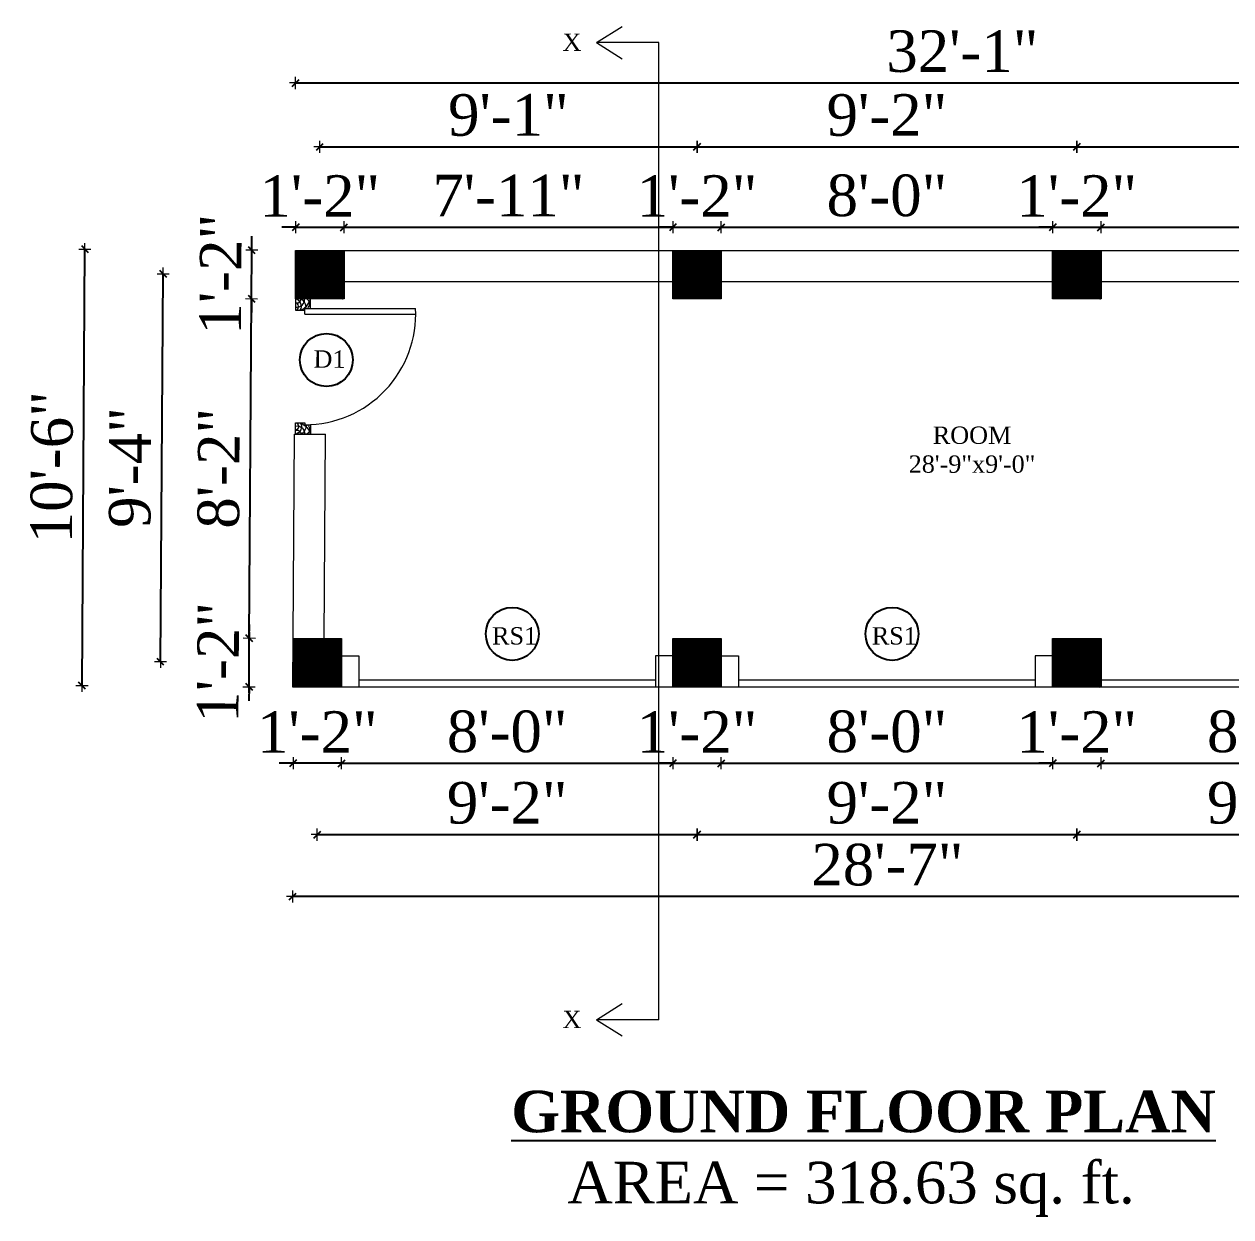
# Model space of a CAD drawing. Header units: inches. Extents: x 4069 to 291496, y -47643 to 12535.
# Drawn here: x 29905.7 to 30254.1, y 1488.9 to 1833.1 of the extents above; entities that cross this region are included whole.
import ezdxf

# ---------------------------------------------------------------- set-up
doc = ezdxf.new("R2010")
doc.units = ezdxf.units.IN
doc.header["$LTSCALE"] = 5
doc.header["$MEASUREMENT"] = 0
for name, color, linetype, lineweight in [('A-WALL', 7, 'Continuous', 9), ('Dimension', 7, 'Continuous', 18), ('DOOR', 62, 'Continuous', 0)]:
    doc.layers.add(name, color=color, linetype=linetype, lineweight=lineweight)
doc.layers.add('dim line', color=7, linetype='Continuous', lineweight=15, true_color=0xfab2b2)
doc.layers.add('TEXT', color=6, linetype='Continuous')
doc.layers.add('WALL', color=7, linetype='Continuous')
doc.styles.add('ordinary', font='times.ttf')
doc.dimstyles.new('Copy of 96', dxfattribs={"dimtxt": 7, "dimasz": 4, "dimexe": 0.5, "dimexo": 0.5, "dimgap": 3, "dimtad": 1, "dimdec": 1, "dimzin": 11, "dimdsep": 46, "dimlunit": 4, "dimtxsty": 'ordinary', "dimblk": 'OBLIQUE', "dimcen": 0.09, "dimse1": 1, "dimse2": 1, "dimclrt": 6, "dimazin": 0, "dimtfac": 1, "dimtdec": 1, "dimtix": 1, "dimtmove": 2, "dimatfit": 3, "dimldrblk": 'leader', "dimfxl": 0.5, "dimfxlon": 1, "dimtolj": 1, "dimtzin": 0, "dimarcsym": 0})
pattern_1 = [(45, (5670.89868, 152.03615), (-0.08838834765, 0.08838834765), [])]

# ---------------------------------------------------------------- blocks, each defined once
blk = doc.blocks.new('A$C27B36B59')
at = {"layer": 'DOOR'}
for p, q in [((0, 4), (0, 0)), ((2.5, 4), (0, 4)), ((2.5, 2.5), (2.5, 4)), ((0, 0), (3, 0)), ((3, 2.5), (2.5, 2.5)), ((3, 0), (3, 2.5))]:
    blk.add_line(p, q, dxfattribs=at)
for centre, radius, start, end in [((-1.4, -0.54), 4.75, 22.1411, 72.838), ((1.34, 2.09), 1.64, 45.138, 144.8948), ((2.21, 0.3), 2.49, 83.3149, 152.658), ((0.13, 0.37), 2.05, 349.4875, 93.6805), ((1.96, -0.47), 2.01, 58.7447, 166.495), ((-0.06, 0.32), 1.13, 343.542, 86.947), ((2.08, -0.4), 1.17, 38.2816, 160.1519)]:
    blk.add_arc(centre, radius, start, end, dxfattribs=at)
blk = doc.blocks.new('D2')
at = {"layer": 'DOOR'}
for p, q in [((74473.95, 24047.59), (74473.95, 24018.09)), ((74473.95, 24047.59), (74475.45, 24047.59)), ((74475.45, 24047.59), (74475.45, 24018.13))]:
    blk.add_line(p, q, dxfattribs=at)
blk.add_arc((74473.95, 24047.59), 29.5, 180, 272.9146, dxfattribs=at)
at = {"layer": 'DOOR', "xscale": -1, "rotation": 180}
blk.add_blockref('A$C27B36B59', (74441.95, 24050.09), dxfattribs=at)
at = {"layer": 'DOOR', "rotation": 180}
blk.add_blockref('A$C27B36B59', (74477.95, 24050.09), dxfattribs=at)
blk = doc.blocks.new('oblique')
at = {"color": 0, "lineweight": -2}
blk.add_line((0.25, 0.25), (-0.25, -0.25), dxfattribs=at)
at = {"layer": 'dim line', "lineweight": 9}
for p, q in [((-0.4375, 0), (0.4375, 0)), ((0, 0.4375), (0, -0.4375))]:
    blk.add_line(p, q, dxfattribs=at)
blk = doc.blocks.new('*D609')
at = {"layer": 'A-WALL', "color": 0, "lineweight": -2, "ltscale": 50, "transparency": 16777216}
for p, q in [((29983.36, 1619.79), (29979.36, 1619.79)), ((29997.36, 1619.79), (29983.36, 1619.79)), ((29997.36, 1619.79), (30001.36, 1619.79))]:
    blk.add_line(p, q, dxfattribs=at)
at = {"layer": 'Defpoints', "color": 0, "ltscale": 50, "transparency": 16777216}
for p in [(29983.36, 1641.76, -58.17), (29997.36, 1641.76, -58.17), (29983.36, 1619.79)]:
    blk.add_point(p, dxfattribs=at)
at = {"layer": 'A-WALL', "color": 0, "lineweight": -2, "ltscale": 50, "transparency": 16777216, "xscale": 4, "yscale": 4, "zscale": 4}
blk.add_blockref('oblique', (29983.36, 1619.79), dxfattribs=at)
at = {"layer": 'A-WALL', "color": 0, "lineweight": -2, "ltscale": 50, "transparency": 16777216, "xscale": 4, "yscale": 4, "zscale": 4, "rotation": 180}
blk.add_blockref('oblique', (29997.36, 1619.79), dxfattribs=at)
at = {"layer": 'A-WALL', "color": 6, "ltscale": 50, "transparency": 16777216, "insert": (29990.36, 1628.79), "char_height": 12, "attachment_point": 5, "style": 'ordinary'}
blk.add_mtext('\\A1;1\'-2"', dxfattribs=at)
blk = doc.blocks.new('_OBLIQUE')
at = {"color": 0, "linetype": 'ByBlock'}
blk.add_line((-0.5, -0.5), (0.5, 0.5), dxfattribs=at)
blk = doc.blocks.new('leader')
at = {"layer": 'Dimension'}
for p, q in [((0, -4.328), (0, 4.328)), ((-4.424, 0), (4.424, 0))]:
    blk.add_line(p, q, dxfattribs=at)
blk = doc.blocks.new('*D580')
at = {"layer": 'A-WALL', "color": 0, "lineweight": -2, "ltscale": 5, "transparency": 16777216}
blk.add_line((29997.36, 1619.79), (30092.98, 1619.79), dxfattribs=at)
at = {"layer": 'Defpoints', "color": 0, "ltscale": 5, "transparency": 16777216}
for p in [(29997.36, 1641.76, -58.17), (30092.98, 1641.76, -58.17), (30092.98, 1619.79)]:
    blk.add_point(p, dxfattribs=at)
at = {"layer": 'A-WALL', "color": 0, "lineweight": -2, "ltscale": 5, "transparency": 16777216, "xscale": 4, "yscale": 4, "zscale": 4, "rotation": 180}
blk.add_blockref('oblique', (29997.36, 1619.79), dxfattribs=at)
at = {"layer": 'A-WALL', "color": 0, "lineweight": -2, "ltscale": 5, "transparency": 16777216, "xscale": 4, "yscale": 4, "zscale": 4}
blk.add_blockref('oblique', (30092.98, 1619.79), dxfattribs=at)
at = {"layer": 'A-WALL', "color": 6, "ltscale": 5, "transparency": 16777216, "insert": (30045.17, 1628.89), "char_height": 12, "attachment_point": 5, "style": 'ordinary'}
blk.add_mtext('\\A1;8\'-0"', dxfattribs=at)
blk = doc.blocks.new('*D581')
at = {"layer": 'A-WALL', "color": 0, "lineweight": -2, "ltscale": 5, "transparency": 16777216}
for p, q in [((30092.98, 1619.79), (30088.98, 1619.79)), ((30092.98, 1619.79), (30106.98, 1619.79)), ((30106.98, 1619.79), (30110.98, 1619.79))]:
    blk.add_line(p, q, dxfattribs=at)
at = {"layer": 'Defpoints', "color": 0, "ltscale": 5, "transparency": 16777216}
for p in [(30092.98, 1641.76, -58.17), (30106.98, 1641.76, -58.17), (30106.98, 1619.79)]:
    blk.add_point(p, dxfattribs=at)
at = {"layer": 'A-WALL', "color": 0, "lineweight": -2, "ltscale": 5, "transparency": 16777216, "xscale": 4, "yscale": 4, "zscale": 4}
blk.add_blockref('oblique', (30092.98, 1619.79), dxfattribs=at)
at = {"layer": 'A-WALL', "color": 0, "lineweight": -2, "ltscale": 5, "transparency": 16777216, "xscale": 4, "yscale": 4, "zscale": 4, "rotation": 180}
blk.add_blockref('oblique', (30106.98, 1619.79), dxfattribs=at)
at = {"layer": 'A-WALL', "color": 6, "ltscale": 5, "transparency": 16777216, "insert": (30099.98, 1628.79), "char_height": 12, "attachment_point": 5, "style": 'ordinary'}
blk.add_mtext('\\A1;1\'-2"', dxfattribs=at)
blk = doc.blocks.new('*D582')
at = {"layer": 'A-WALL', "color": 0, "lineweight": -2, "ltscale": 5, "transparency": 16777216}
blk.add_line((30106.98, 1619.79), (30202.6, 1619.79), dxfattribs=at)
at = {"layer": 'Defpoints', "color": 0, "ltscale": 5, "transparency": 16777216}
for p in [(30106.98, 1641.76, -58.17), (30202.6, 1641.76, -58.17), (30202.6, 1619.79)]:
    blk.add_point(p, dxfattribs=at)
at = {"layer": 'A-WALL', "color": 0, "lineweight": -2, "ltscale": 5, "transparency": 16777216, "xscale": 4, "yscale": 4, "zscale": 4, "rotation": 180}
blk.add_blockref('oblique', (30106.98, 1619.79), dxfattribs=at)
at = {"layer": 'A-WALL', "color": 0, "lineweight": -2, "ltscale": 5, "transparency": 16777216, "xscale": 4, "yscale": 4, "zscale": 4}
blk.add_blockref('oblique', (30202.6, 1619.79), dxfattribs=at)
at = {"layer": 'A-WALL', "color": 6, "ltscale": 5, "transparency": 16777216, "insert": (30154.79, 1628.89), "char_height": 12, "attachment_point": 5, "style": 'ordinary'}
blk.add_mtext('\\A1;8\'-0"', dxfattribs=at)
blk = doc.blocks.new('*D583')
at = {"layer": 'A-WALL', "color": 0, "lineweight": -2, "ltscale": 5, "transparency": 16777216}
for p, q in [((30202.6, 1619.79), (30198.6, 1619.79)), ((30202.6, 1619.79), (30216.6, 1619.79)), ((30216.6, 1619.79), (30220.6, 1619.79))]:
    blk.add_line(p, q, dxfattribs=at)
at = {"layer": 'Defpoints', "color": 0, "ltscale": 5, "transparency": 16777216}
for p in [(30202.6, 1641.76, -58.17), (30216.6, 1641.76, -58.17), (30216.6, 1619.79)]:
    blk.add_point(p, dxfattribs=at)
at = {"layer": 'A-WALL', "color": 0, "lineweight": -2, "ltscale": 5, "transparency": 16777216, "xscale": 4, "yscale": 4, "zscale": 4}
blk.add_blockref('oblique', (30202.6, 1619.79), dxfattribs=at)
at = {"layer": 'A-WALL', "color": 0, "lineweight": -2, "ltscale": 5, "transparency": 16777216, "xscale": 4, "yscale": 4, "zscale": 4, "rotation": 180}
blk.add_blockref('oblique', (30216.6, 1619.79), dxfattribs=at)
at = {"layer": 'A-WALL', "color": 6, "ltscale": 5, "transparency": 16777216, "insert": (30209.6, 1628.79), "char_height": 12, "attachment_point": 5, "style": 'ordinary'}
blk.add_mtext('\\A1;1\'-2"', dxfattribs=at)
blk = doc.blocks.new('*D589')
at = {"layer": 'A-WALL', "color": 0, "lineweight": -2, "ltscale": 5, "transparency": 16777216}
blk.add_line((30216.6, 1619.79), (30312.6, 1619.79), dxfattribs=at)
at = {"layer": 'Defpoints', "color": 0, "ltscale": 5, "transparency": 16777216}
for p in [(30216.6, 1641.76, -58.17), (30312.6, 1641.76), (30312.6, 1619.79)]:
    blk.add_point(p, dxfattribs=at)
at = {"layer": 'A-WALL', "color": 0, "lineweight": -2, "ltscale": 5, "transparency": 16777216, "xscale": 4, "yscale": 4, "zscale": 4, "rotation": 180}
blk.add_blockref('oblique', (30216.6, 1619.79), dxfattribs=at)
at = {"layer": 'A-WALL', "color": 0, "lineweight": -2, "ltscale": 5, "transparency": 16777216, "xscale": 4, "yscale": 4, "zscale": 4}
blk.add_blockref('oblique', (30312.6, 1619.79), dxfattribs=at)
at = {"layer": 'A-WALL', "color": 6, "ltscale": 5, "transparency": 16777216, "insert": (30264.6, 1628.89), "char_height": 12, "attachment_point": 5, "style": 'ordinary'}
blk.add_mtext('\\A1;8\'-0"', dxfattribs=at)
blk = doc.blocks.new('*D492')
at = {"layer": 'A-WALL', "color": 0, "lineweight": -2, "ltscale": 5, "transparency": 16777216}
blk.add_line((29990.36, 1599.18), (30099.98, 1599.18), dxfattribs=at)
at = {"layer": 'Defpoints', "color": 0, "ltscale": 5, "transparency": 16777216}
for p in [(29990.36, 1648.76, -58.17), (30099.98, 1648.76, -58.17), (30099.98, 1599.18)]:
    blk.add_point(p, dxfattribs=at)
at = {"layer": 'A-WALL', "color": 0, "lineweight": -2, "ltscale": 5, "transparency": 16777216, "xscale": 4, "yscale": 4, "zscale": 4, "rotation": 180}
blk.add_blockref('oblique', (29990.36, 1599.18), dxfattribs=at)
at = {"layer": 'A-WALL', "color": 0, "lineweight": -2, "ltscale": 5, "transparency": 16777216, "xscale": 4, "yscale": 4, "zscale": 4}
blk.add_blockref('oblique', (30099.98, 1599.18), dxfattribs=at)
at = {"layer": 'A-WALL', "color": 6, "ltscale": 5, "transparency": 16777216, "insert": (30045.17, 1608.3), "char_height": 12, "attachment_point": 5, "style": 'ordinary'}
blk.add_mtext('\\A1;9\'-2"', dxfattribs=at)
blk = doc.blocks.new('*D591')
at = {"layer": 'A-WALL', "color": 0, "lineweight": -2, "ltscale": 5, "transparency": 16777216}
blk.add_line((30099.98, 1599.18), (30209.6, 1599.18), dxfattribs=at)
at = {"layer": 'Defpoints', "color": 0, "ltscale": 5, "transparency": 16777216}
for p in [(30099.98, 1648.76, -58.17), (30209.6, 1648.76, -58.17), (30209.6, 1599.18)]:
    blk.add_point(p, dxfattribs=at)
at = {"layer": 'A-WALL', "color": 0, "lineweight": -2, "ltscale": 5, "transparency": 16777216, "xscale": 4, "yscale": 4, "zscale": 4, "rotation": 180}
blk.add_blockref('oblique', (30099.98, 1599.18), dxfattribs=at)
at = {"layer": 'A-WALL', "color": 0, "lineweight": -2, "ltscale": 5, "transparency": 16777216, "xscale": 4, "yscale": 4, "zscale": 4}
blk.add_blockref('oblique', (30209.6, 1599.18), dxfattribs=at)
at = {"layer": 'A-WALL', "color": 6, "ltscale": 5, "transparency": 16777216, "insert": (30154.79, 1608.3), "char_height": 12, "attachment_point": 5, "style": 'ordinary'}
blk.add_mtext('\\A1;9\'-2"', dxfattribs=at)
blk = doc.blocks.new('*D592')
at = {"layer": 'A-WALL', "color": 0, "lineweight": -2, "ltscale": 5, "transparency": 16777216}
blk.add_line((30209.6, 1599.18), (30319.6, 1599.18), dxfattribs=at)
at = {"layer": 'Defpoints', "color": 0, "ltscale": 5, "transparency": 16777216}
for p in [(30209.6, 1648.76, -58.17), (30319.6, 1648.76, -58.17), (30319.6, 1599.18)]:
    blk.add_point(p, dxfattribs=at)
at = {"layer": 'A-WALL', "color": 0, "lineweight": -2, "ltscale": 5, "transparency": 16777216, "xscale": 4, "yscale": 4, "zscale": 4, "rotation": 180}
blk.add_blockref('oblique', (30209.6, 1599.18), dxfattribs=at)
at = {"layer": 'A-WALL', "color": 0, "lineweight": -2, "ltscale": 5, "transparency": 16777216, "xscale": 4, "yscale": 4, "zscale": 4}
blk.add_blockref('oblique', (30319.6, 1599.18), dxfattribs=at)
at = {"layer": 'A-WALL', "color": 6, "ltscale": 5, "transparency": 16777216, "insert": (30264.6, 1608.3), "char_height": 12, "attachment_point": 5, "style": 'ordinary'}
blk.add_mtext('\\A1;9\'-2"', dxfattribs=at)
blk = doc.blocks.new('*D593')
at = {"layer": 'A-WALL', "color": 0, "lineweight": -2, "ltscale": 5, "transparency": 16777216}
blk.add_line((30326.6, 1581.32), (29983.26, 1581.32), dxfattribs=at)
at = {"layer": 'Defpoints', "color": 0, "ltscale": 5, "transparency": 16777216}
for p in [(29983.26, 1641.76, -58.17), (30326.6, 1641.76, -58.17), (29983.26, 1581.32)]:
    blk.add_point(p, dxfattribs=at)
at = {"layer": 'A-WALL', "color": 0, "lineweight": -2, "ltscale": 5, "transparency": 16777216, "xscale": 4, "yscale": 4, "zscale": 4, "rotation": 180}
blk.add_blockref('oblique', (29983.26, 1581.32), dxfattribs=at)
at = {"layer": 'A-WALL', "color": 0, "lineweight": -2, "ltscale": 5, "transparency": 16777216, "xscale": 4, "yscale": 4, "zscale": 4}
blk.add_blockref('oblique', (30326.6, 1581.32), dxfattribs=at)
at = {"layer": 'A-WALL', "color": 6, "ltscale": 5, "transparency": 16777216, "insert": (30154.93, 1590.44), "char_height": 12, "attachment_point": 5, "style": 'ordinary'}
blk.add_mtext('\\A1;28\'-7"', dxfattribs=at)
blk = doc.blocks.new('*D594')
at = {"layer": 'A-WALL', "color": 0, "lineweight": -2, "ltscale": 50, "transparency": 16777216}
for p, q in [((29984.09, 1774.47), (29980.09, 1774.47)), ((29984.09, 1774.47), (29998.09, 1774.47)), ((29998.09, 1774.47), (30002.09, 1774.47))]:
    blk.add_line(p, q, dxfattribs=at)
at = {"layer": 'Defpoints', "color": 0, "ltscale": 50, "transparency": 16777216}
for p in [(29998.09, 1774.47), (29984.09, 1767.76, -58.17), (29998.09, 1767.76, -58.17)]:
    blk.add_point(p, dxfattribs=at)
at = {"layer": 'A-WALL', "color": 0, "lineweight": -2, "ltscale": 50, "transparency": 16777216, "xscale": 4, "yscale": 4, "zscale": 4}
blk.add_blockref('oblique', (29984.09, 1774.47), dxfattribs=at)
at = {"layer": 'A-WALL', "color": 0, "lineweight": -2, "ltscale": 50, "transparency": 16777216, "xscale": 4, "yscale": 4, "zscale": 4, "rotation": 180}
blk.add_blockref('oblique', (29998.09, 1774.47), dxfattribs=at)
at = {"layer": 'A-WALL', "color": 6, "ltscale": 50, "transparency": 16777216, "insert": (29991.09, 1783.47), "char_height": 12, "attachment_point": 5, "style": 'ordinary'}
blk.add_mtext('\\A1;1\'-2"', dxfattribs=at)
blk = doc.blocks.new('*D595')
at = {"layer": 'A-WALL', "color": 0, "lineweight": -2, "ltscale": 5, "transparency": 16777216}
blk.add_line((29998.09, 1774.47), (30092.98, 1774.47), dxfattribs=at)
at = {"layer": 'Defpoints', "color": 0, "ltscale": 5, "transparency": 16777216}
for p in [(30092.98, 1774.47), (29998.09, 1767.76, -58.17), (30092.98, 1767.76, -58.17)]:
    blk.add_point(p, dxfattribs=at)
at = {"layer": 'A-WALL', "color": 0, "lineweight": -2, "ltscale": 5, "transparency": 16777216, "xscale": 4, "yscale": 4, "zscale": 4, "rotation": 180}
blk.add_blockref('oblique', (29998.09, 1774.47), dxfattribs=at)
at = {"layer": 'A-WALL', "color": 0, "lineweight": -2, "ltscale": 5, "transparency": 16777216, "xscale": 4, "yscale": 4, "zscale": 4}
blk.add_blockref('oblique', (30092.98, 1774.47), dxfattribs=at)
at = {"layer": 'A-WALL', "color": 6, "ltscale": 5, "transparency": 16777216, "insert": (30045.53, 1783.59), "char_height": 12, "attachment_point": 5, "style": 'ordinary'}
blk.add_mtext('\\A1;7\'-11"', dxfattribs=at)
blk = doc.blocks.new('*D596')
at = {"layer": 'A-WALL', "color": 0, "lineweight": -2, "ltscale": 5, "transparency": 16777216}
for p, q in [((30092.98, 1774.47), (30088.98, 1774.47)), ((30092.98, 1774.47), (30106.98, 1774.47)), ((30106.98, 1774.47), (30110.98, 1774.47))]:
    blk.add_line(p, q, dxfattribs=at)
at = {"layer": 'Defpoints', "color": 0, "ltscale": 5, "transparency": 16777216}
for p in [(30106.98, 1774.47), (30092.98, 1767.76, -58.17), (30106.98, 1767.76, -58.17)]:
    blk.add_point(p, dxfattribs=at)
at = {"layer": 'A-WALL', "color": 0, "lineweight": -2, "ltscale": 5, "transparency": 16777216, "xscale": 4, "yscale": 4, "zscale": 4}
blk.add_blockref('oblique', (30092.98, 1774.47), dxfattribs=at)
at = {"layer": 'A-WALL', "color": 0, "lineweight": -2, "ltscale": 5, "transparency": 16777216, "xscale": 4, "yscale": 4, "zscale": 4, "rotation": 180}
blk.add_blockref('oblique', (30106.98, 1774.47), dxfattribs=at)
at = {"layer": 'A-WALL', "color": 6, "ltscale": 5, "transparency": 16777216, "insert": (30099.98, 1783.47), "char_height": 12, "attachment_point": 5, "style": 'ordinary'}
blk.add_mtext('\\A1;1\'-2"', dxfattribs=at)
blk = doc.blocks.new('*D597')
at = {"layer": 'A-WALL', "color": 0, "lineweight": -2, "ltscale": 5, "transparency": 16777216}
blk.add_line((30106.98, 1774.47), (30202.6, 1774.47), dxfattribs=at)
at = {"layer": 'Defpoints', "color": 0, "ltscale": 5, "transparency": 16777216}
for p in [(30202.6, 1774.47), (30106.98, 1767.76, -58.17), (30202.6, 1767.76, -58.17)]:
    blk.add_point(p, dxfattribs=at)
at = {"layer": 'A-WALL', "color": 0, "lineweight": -2, "ltscale": 5, "transparency": 16777216, "xscale": 4, "yscale": 4, "zscale": 4, "rotation": 180}
blk.add_blockref('oblique', (30106.98, 1774.47), dxfattribs=at)
at = {"layer": 'A-WALL', "color": 0, "lineweight": -2, "ltscale": 5, "transparency": 16777216, "xscale": 4, "yscale": 4, "zscale": 4}
blk.add_blockref('oblique', (30202.6, 1774.47), dxfattribs=at)
at = {"layer": 'A-WALL', "color": 6, "ltscale": 5, "transparency": 16777216, "insert": (30154.79, 1783.57), "char_height": 12, "attachment_point": 5, "style": 'ordinary'}
blk.add_mtext('\\A1;8\'-0"', dxfattribs=at)
blk = doc.blocks.new('*D598')
at = {"layer": 'A-WALL', "color": 0, "lineweight": -2, "ltscale": 5, "transparency": 16777216}
for p, q in [((30202.6, 1774.47), (30198.6, 1774.47)), ((30202.6, 1774.47), (30216.6, 1774.47)), ((30216.6, 1774.47), (30220.6, 1774.47))]:
    blk.add_line(p, q, dxfattribs=at)
at = {"layer": 'Defpoints', "color": 0, "ltscale": 5, "transparency": 16777216}
for p in [(30216.6, 1774.47), (30202.6, 1767.76, -58.17), (30216.6, 1767.76, -58.17)]:
    blk.add_point(p, dxfattribs=at)
at = {"layer": 'A-WALL', "color": 0, "lineweight": -2, "ltscale": 5, "transparency": 16777216, "xscale": 4, "yscale": 4, "zscale": 4}
blk.add_blockref('oblique', (30202.6, 1774.47), dxfattribs=at)
at = {"layer": 'A-WALL', "color": 0, "lineweight": -2, "ltscale": 5, "transparency": 16777216, "xscale": 4, "yscale": 4, "zscale": 4, "rotation": 180}
blk.add_blockref('oblique', (30216.6, 1774.47), dxfattribs=at)
at = {"layer": 'A-WALL', "color": 6, "ltscale": 5, "transparency": 16777216, "insert": (30209.6, 1783.47), "char_height": 12, "attachment_point": 5, "style": 'ordinary'}
blk.add_mtext('\\A1;1\'-2"', dxfattribs=at)
blk = doc.blocks.new('*D584')
at = {"layer": 'A-WALL', "color": 0, "lineweight": -2, "ltscale": 5, "transparency": 16777216}
blk.add_line((30216.6, 1774.47), (30355.05, 1774.47), dxfattribs=at)
at = {"layer": 'Defpoints', "color": 0, "ltscale": 5, "transparency": 16777216}
for p in [(30355.05, 1774.47), (30216.6, 1767.76, -58.17), (30355.05, 1767.76, -58.17)]:
    blk.add_point(p, dxfattribs=at)
at = {"layer": 'A-WALL', "color": 0, "lineweight": -2, "ltscale": 5, "transparency": 16777216, "xscale": 4, "yscale": 4, "zscale": 4, "rotation": 180}
blk.add_blockref('oblique', (30216.6, 1774.47), dxfattribs=at)
at = {"layer": 'A-WALL', "color": 0, "lineweight": -2, "ltscale": 5, "transparency": 16777216, "xscale": 4, "yscale": 4, "zscale": 4}
blk.add_blockref('oblique', (30355.05, 1774.47), dxfattribs=at)
at = {"layer": 'A-WALL', "color": 6, "ltscale": 5, "transparency": 16777216, "insert": (30285.82, 1783.57), "char_height": 12, "attachment_point": 5, "style": 'ordinary'}
blk.add_mtext('\\A1;11\'-6"', dxfattribs=at)
blk = doc.blocks.new('*D491')
at = {"layer": 'A-WALL', "color": 0, "lineweight": -2, "ltscale": 5, "transparency": 16777216}
blk.add_line((29991.09, 1797.66), (30099.98, 1797.66), dxfattribs=at)
at = {"layer": 'Defpoints', "color": 0, "ltscale": 5, "transparency": 16777216}
for p in [(30099.98, 1797.66), (29991.09, 1760.76, -58.17), (30099.98, 1760.76, -58.17)]:
    blk.add_point(p, dxfattribs=at)
at = {"layer": 'A-WALL', "color": 0, "lineweight": -2, "ltscale": 5, "transparency": 16777216, "xscale": 4, "yscale": 4, "zscale": 4, "rotation": 180}
blk.add_blockref('oblique', (29991.09, 1797.66), dxfattribs=at)
at = {"layer": 'A-WALL', "color": 0, "lineweight": -2, "ltscale": 5, "transparency": 16777216, "xscale": 4, "yscale": 4, "zscale": 4}
blk.add_blockref('oblique', (30099.98, 1797.66), dxfattribs=at)
at = {"layer": 'A-WALL', "color": 6, "ltscale": 5, "transparency": 16777216, "insert": (30045.53, 1806.78), "char_height": 12, "attachment_point": 5, "style": 'ordinary'}
blk.add_mtext('\\A1;9\'-1"', dxfattribs=at)
blk = doc.blocks.new('*D586')
at = {"layer": 'A-WALL', "color": 0, "lineweight": -2, "ltscale": 5, "transparency": 16777216}
blk.add_line((30099.98, 1797.66), (30209.6, 1797.66), dxfattribs=at)
at = {"layer": 'Defpoints', "color": 0, "ltscale": 5, "transparency": 16777216}
for p in [(30209.6, 1797.66), (30099.98, 1760.76, -58.17), (30209.6, 1760.76, -58.17)]:
    blk.add_point(p, dxfattribs=at)
at = {"layer": 'A-WALL', "color": 0, "lineweight": -2, "ltscale": 5, "transparency": 16777216, "xscale": 4, "yscale": 4, "zscale": 4, "rotation": 180}
blk.add_blockref('oblique', (30099.98, 1797.66), dxfattribs=at)
at = {"layer": 'A-WALL', "color": 0, "lineweight": -2, "ltscale": 5, "transparency": 16777216, "xscale": 4, "yscale": 4, "zscale": 4}
blk.add_blockref('oblique', (30209.6, 1797.66), dxfattribs=at)
at = {"layer": 'A-WALL', "color": 6, "ltscale": 5, "transparency": 16777216, "insert": (30154.79, 1806.78), "char_height": 12, "attachment_point": 5, "style": 'ordinary'}
blk.add_mtext('\\A1;9\'-2"', dxfattribs=at)
blk = doc.blocks.new('*D587')
at = {"layer": 'A-WALL', "color": 0, "lineweight": -2, "ltscale": 5, "transparency": 16777216}
blk.add_line((30209.6, 1797.66), (30362.05, 1797.66), dxfattribs=at)
at = {"layer": 'Defpoints', "color": 0, "ltscale": 5, "transparency": 16777216}
for p in [(30362.05, 1797.66), (30209.6, 1760.76, -58.17), (30362.05, 1760.76, -58.17)]:
    blk.add_point(p, dxfattribs=at)
at = {"layer": 'A-WALL', "color": 0, "lineweight": -2, "ltscale": 5, "transparency": 16777216, "xscale": 4, "yscale": 4, "zscale": 4, "rotation": 180}
blk.add_blockref('oblique', (30209.6, 1797.66), dxfattribs=at)
at = {"layer": 'A-WALL', "color": 0, "lineweight": -2, "ltscale": 5, "transparency": 16777216, "xscale": 4, "yscale": 4, "zscale": 4}
blk.add_blockref('oblique', (30362.05, 1797.66), dxfattribs=at)
at = {"layer": 'A-WALL', "color": 6, "ltscale": 5, "transparency": 16777216, "insert": (30285.82, 1806.76), "char_height": 12, "attachment_point": 5, "style": 'ordinary'}
blk.add_mtext('\\A1;12\'-8"', dxfattribs=at)
blk = doc.blocks.new('*D588')
at = {"layer": 'A-WALL', "color": 0, "lineweight": -2, "ltscale": 5, "transparency": 16777216}
blk.add_line((29984.09, 1816.09), (30369.05, 1816.09), dxfattribs=at)
at = {"layer": 'Defpoints', "color": 0, "ltscale": 5, "transparency": 16777216}
for p in [(30369.05, 1816.09), (29984.09, 1767.76, -58.17), (30369.05, 1767.76, -58.17)]:
    blk.add_point(p, dxfattribs=at)
at = {"layer": 'A-WALL', "color": 0, "lineweight": -2, "ltscale": 5, "transparency": 16777216, "xscale": 4, "yscale": 4, "zscale": 4, "rotation": 180}
blk.add_blockref('oblique', (29984.09, 1816.09), dxfattribs=at)
at = {"layer": 'A-WALL', "color": 0, "lineweight": -2, "ltscale": 5, "transparency": 16777216, "xscale": 4, "yscale": 4, "zscale": 4}
blk.add_blockref('oblique', (30369.05, 1816.09), dxfattribs=at)
at = {"layer": 'A-WALL', "color": 6, "ltscale": 5, "transparency": 16777216, "insert": (30176.57, 1825.2), "char_height": 12, "attachment_point": 5, "style": 'ordinary'}
blk.add_mtext('\\A1;32\'-1"', dxfattribs=at)
blk = doc.blocks.new('*D610')
at = {"layer": 'A-WALL', "color": 0, "lineweight": -2, "ltscale": 50, "transparency": 16777216}
for p, q in [((29970.73, 1655.84), (29970.76, 1659.84)), ((29970.64, 1641.84), (29970.73, 1655.84)), ((29970.64, 1641.84), (29970.61, 1637.84))]:
    blk.add_line(p, q, dxfattribs=at)
at = {"layer": 'Defpoints', "color": 0, "ltscale": 50, "transparency": 16777216}
for p in [(29970.73, 1655.84), (29983.36, 1655.76, -58.17), (29983.26, 1641.76, -58.17)]:
    blk.add_point(p, dxfattribs=at)
at = {"layer": 'A-WALL', "color": 0, "lineweight": -2, "ltscale": 50, "transparency": 16777216, "xscale": 4, "yscale": 4, "zscale": 4}
for p, rotation in [((29970.73, 1655.84), 269.6259071472328), ((29970.64, 1641.84), 89.6259071472328)]:
    blk.add_blockref('oblique', p, dxfattribs=dict(at, rotation=rotation))
at = {"layer": 'A-WALL', "color": 6, "ltscale": 50, "transparency": 16777216, "insert": (29961.68, 1648.9), "char_height": 12, "attachment_point": 5, "rotation": 89.6259, "style": 'ordinary'}
blk.add_mtext('\\A1;1\'-2"', dxfattribs=at)
blk = doc.blocks.new('*D495')
at = {"layer": 'A-WALL', "color": 0, "lineweight": -2, "ltscale": 5, "transparency": 16777216}
blk.add_line((29970.73, 1655.84), (29971.37, 1753.84), dxfattribs=at)
at = {"layer": 'Defpoints', "color": 0, "ltscale": 5, "transparency": 16777216}
for p in [(29971.37, 1753.84), (29984.09, 1753.76, -58.17), (29983.36, 1655.76, -58.17)]:
    blk.add_point(p, dxfattribs=at)
at = {"layer": 'A-WALL', "color": 0, "lineweight": -2, "ltscale": 5, "transparency": 16777216, "xscale": 4, "yscale": 4, "zscale": 4}
for p, rotation in [((29971.37, 1753.84), 89.62590714722069), ((29970.73, 1655.84), 269.6259071472207)]:
    blk.add_blockref('oblique', p, dxfattribs=dict(at, rotation=rotation))
at = {"layer": 'A-WALL', "color": 6, "ltscale": 5, "transparency": 16777216, "insert": (29961.95, 1704.9), "char_height": 12, "attachment_point": 5, "rotation": 89.6259, "style": 'ordinary'}
blk.add_mtext('\\A1;8\'-2"', dxfattribs=at)
blk = doc.blocks.new('*D611')
at = {"layer": 'A-WALL', "color": 0, "lineweight": -2, "ltscale": 5, "transparency": 16777216}
for p, q in [((29971.46, 1767.84), (29971.49, 1771.84)), ((29971.37, 1753.84), (29971.46, 1767.84)), ((29971.37, 1753.84), (29971.34, 1749.84))]:
    blk.add_line(p, q, dxfattribs=at)
at = {"layer": 'Defpoints', "color": 0, "ltscale": 5, "transparency": 16777216}
for p in [(29971.46, 1767.84), (29984.09, 1767.76, -58.17), (29984.09, 1753.76, -58.17)]:
    blk.add_point(p, dxfattribs=at)
at = {"layer": 'A-WALL', "color": 0, "lineweight": -2, "ltscale": 5, "transparency": 16777216, "xscale": 4, "yscale": 4, "zscale": 4}
for p, rotation in [((29971.46, 1767.84), 269.6259071472207), ((29971.37, 1753.84), 89.62590714722073)]:
    blk.add_blockref('oblique', p, dxfattribs=dict(at, rotation=rotation))
at = {"layer": 'A-WALL', "color": 6, "ltscale": 5, "transparency": 16777216, "insert": (29962.42, 1760.9), "char_height": 12, "attachment_point": 5, "rotation": 89.6259, "style": 'ordinary'}
blk.add_mtext('\\A1;1\'-2"', dxfattribs=at)
blk = doc.blocks.new('*D496')
at = {"layer": 'A-WALL', "color": 0, "lineweight": -2, "ltscale": 5, "transparency": 16777216}
blk.add_line((29945.1, 1649.05), (29945.83, 1761.05), dxfattribs=at)
at = {"layer": 'Defpoints', "color": 0, "ltscale": 5, "transparency": 16777216}
for p in [(29945.83, 1761.05), (29991.09, 1760.76, -58.17), (29990.36, 1648.76, -58.17)]:
    blk.add_point(p, dxfattribs=at)
at = {"layer": 'A-WALL', "color": 0, "lineweight": -2, "ltscale": 5, "transparency": 16777216, "xscale": 4, "yscale": 4, "zscale": 4}
for p, rotation in [((29945.83, 1761.05), 89.62590714722069), ((29945.1, 1649.05), 269.6259071472207)]:
    blk.add_blockref('oblique', p, dxfattribs=dict(at, rotation=rotation))
at = {"layer": 'A-WALL', "color": 6, "ltscale": 5, "transparency": 16777216, "insert": (29936.35, 1705.11), "char_height": 12, "attachment_point": 5, "rotation": 89.6259, "style": 'ordinary'}
blk.add_mtext('\\A1;9\'-4"', dxfattribs=at)
blk = doc.blocks.new('*D497')
at = {"layer": 'A-WALL', "color": 0, "lineweight": -2, "ltscale": 5, "transparency": 16777216}
blk.add_line((29922.44, 1642.15), (29923.26, 1768.15), dxfattribs=at)
at = {"layer": 'Defpoints', "color": 0, "ltscale": 5, "transparency": 16777216}
for p in [(29923.26, 1768.15), (29984.09, 1767.76, -58.17), (29983.26, 1641.76, -58.17)]:
    blk.add_point(p, dxfattribs=at)
at = {"layer": 'A-WALL', "color": 0, "lineweight": -2, "ltscale": 5, "transparency": 16777216, "xscale": 4, "yscale": 4, "zscale": 4}
for p, rotation in [((29923.26, 1768.15), 89.62590714722069), ((29922.44, 1642.15), 269.6259071472207)]:
    blk.add_blockref('oblique', p, dxfattribs=dict(at, rotation=rotation))
at = {"layer": 'A-WALL', "color": 6, "ltscale": 5, "transparency": 16777216, "insert": (29913.75, 1705.21), "char_height": 12, "attachment_point": 5, "rotation": 89.6259, "style": 'ordinary'}
blk.add_mtext('\\A1;10\'-6"', dxfattribs=at)

msp = doc.modelspace()

# ---------------------------------------------------------------- hatches: boundary and pattern name
at = {"layer": 'A-WALL', "ltscale": 5}
h = msp.add_hatch(dxfattribs=at)
h.set_pattern_fill('ANSI31', color=256)
h.set_pattern_definition(pattern_1)
h.paths.add_polyline_path([(29998.08686, 1767.75729), (29984.08686, 1767.75729), (29984.08686, 1753.75729), (29988.4202, 1753.75729), (29998.08686, 1753.75729)])
h = msp.add_hatch(dxfattribs=at)
h.set_pattern_fill('ANSI31', color=256)
h.set_pattern_definition(pattern_1)
h.paths.add_polyline_path([(30106.9767, 1767.75729), (30092.9767, 1767.75729), (30092.9767, 1753.75729), (30106.9767, 1753.75729)])
h = msp.add_hatch(dxfattribs=at)
h.set_pattern_fill('ANSI31', color=256)
h.set_pattern_definition(pattern_1)
h.paths.add_polyline_path([(30202.59782, 1753.75729), (30216.59782, 1753.75729), (30216.59782, 1767.75729), (30202.59782, 1767.75729)])
h = msp.add_hatch(dxfattribs=at)
h.set_pattern_fill('ANSI31', color=256)
h.set_pattern_definition(pattern_1)
h.paths.add_polyline_path([(29983.35559, 1655.75729), (29983.35559, 1641.75729), (29997.35559, 1641.75729), (29997.35559, 1655.75729)])
h = msp.add_hatch(dxfattribs=at)
h.set_pattern_fill('ANSI31', color=256)
h.set_pattern_definition(pattern_1)
h.paths.add_polyline_path([(30092.9767, 1641.75729), (30106.9767, 1641.75729), (30106.9767, 1655.75729), (30092.9767, 1655.75729)])
h = msp.add_hatch(dxfattribs=at)
h.set_pattern_fill('ANSI31', color=256)
h.set_pattern_definition(pattern_1)
h.paths.add_polyline_path([(30202.59782, 1655.75729), (30202.59782, 1641.75729), (30216.59782, 1641.75729), (30216.59782, 1655.75729)])

# ---------------------------------------------------------------- linework, layer by layer
for p, q in [((30070.92146, 1827.75729), (30078.35062, 1832.4365)), ((30088.92146, 1827.75729), (30070.92146, 1827.75729)), ((30070.92146, 1827.75729), (30078.35062, 1823.07808)), ((30088.92146, 1545.75729), (30088.92146, 1827.75729)), ((29998.08686, 1758.75729), (30092.9767, 1758.75729)), ((30106.9767, 1758.75729), (30202.59782, 1758.75729)), ((30216.59782, 1758.75729), (30355.05144, 1758.75729)), ((29983.74081, 1714.75742), (29992.74101, 1714.75742)), ((29992.35578, 1655.75729), (29992.74101, 1714.75742)), ((29997.35559, 1650.75729), (30002.35559, 1650.75729)), ((30002.35559, 1650.75729), (30002.35559, 1641.75729)), ((30092.9767, 1650.75729), (30087.9767, 1650.75729)), ((30087.9767, 1650.75729), (30087.9767, 1641.75729)), ((30106.9767, 1650.75729), (30111.9767, 1650.75729)), ((30111.9767, 1650.75729), (30111.9767, 1641.75729)), ((30202.59782, 1650.75729), (30197.59782, 1650.75729)), ((30197.59782, 1650.75729), (30197.59782, 1641.75729)), ((30087.9767, 1643.75729), (30002.35559, 1643.75729)), ((30197.59782, 1643.75729), (30111.9767, 1643.75729)), ((30312.59782, 1643.75729), (30216.59782, 1643.75729)), ((30070.92146, 1545.75729), (30078.35062, 1550.4365)), ((30088.92146, 1545.75729), (30070.92146, 1545.75729)), ((30070.92146, 1545.75729), (30078.35062, 1541.07808))]:
    msp.add_line(p, q, dxfattribs=at)
at = {"layer": 'A-WALL', "ltscale": 5, "elevation": -58.16904}
msp.add_lwpolyline([(29984.08686, 1767.75729), (29984.08686, 1767.75729), (30369.05144, 1767.75729), (30369.05144, 1753.75729), (30326.59782, 1655.75729), (30326.59782, 1641.75729), (29983.26418, 1641.75729), (29983.74081, 1714.75742)], dxfattribs=at)
for points in [[(29984.08686, 1767.75729), (29998.08686, 1767.75729), (29998.08686, 1753.75729), (29984.08686, 1753.75729)], [(30092.9767, 1767.75729), (30106.9767, 1767.75729), (30106.9767, 1753.75729), (30092.9767, 1753.75729)], [(30202.59782, 1767.75729), (30216.59782, 1767.75729), (30216.59782, 1753.75729), (30202.59782, 1753.75729)], [(29983.35559, 1655.75729), (29997.35559, 1655.75729), (29997.35559, 1641.75729), (29983.35559, 1641.75729)], [(30092.9767, 1655.75729), (30106.9767, 1655.75729), (30106.9767, 1641.75729), (30092.9767, 1641.75729)], [(30202.59782, 1655.75729), (30216.59782, 1655.75729), (30216.59782, 1641.75729), (30202.59782, 1641.75729)]]:
    msp.add_lwpolyline(points, close=True, dxfattribs=at)
at = {"layer": 'TEXT'}
for centre in [(29992.97062, 1736.15412, -58.16904), (30046.6349, 1657.11274, -58.16904), (30156.25602, 1657.11274, -58.16904)]:
    msp.add_circle(centre, 7.64038, dxfattribs=at)

# ---------------------------------------------------------------- block references
at = {"layer": 'WALL', "color": 2, "linetype": 'ByBlock', "xscale": 1.083333333326322, "yscale": 1.083333333326322, "zscale": 1.083333333326322, "rotation": 89.99999999998198}
msp.add_blockref('D2', (56038.34877, -78930.68987, -58.16904), dxfattribs=at)

# ---------------------------------------------------------------- texts
at = {"layer": 'TEXT', "style": 'ordinary'}
for p in [(30061.13976, 1825.34244, -58.16904), (30061.13976, 1543.34244, -58.16904)]:
    msp.add_text('X', height=5, dxfattribs=at).set_placement(p)
for s, rotation, p in [('D1', 359.5142373, (29989.24438, 1733.95287, -58.16904)), ('RS1', 0.0003881, (30040.79132, 1654.04862, -58.16904)), ('RS1', 0.0003881, (30150.41243, 1654.04862, -58.16904))]:
    msp.add_text(s, height=5, rotation=rotation, dxfattribs=at).set_placement(p)
at = {"layer": 'TEXT', "insert": (30179.35471, 1703.53734), "char_height": 5, "attachment_point": 8, "rotation": 359.9996119, "style": 'ordinary'}
msp.add_mtext_dynamic_manual_height_columns('ROOM\\P28\'-9"x9\'-0"', width=101.5687276, gutter_width=1720.71691, heights=[0], dxfattribs=at)
at = {"layer": 'TEXT', "char_height": 12, "width": 219.8150831, "attachment_point": 8, "rotation": 359.9996119, "style": 'ordinary'}
for s, insert in [('{\\fTimes New Roman|b1|i0|c0|p18;\\LGROUND FLOOR PLAN}', (30148.01717, 1513.1205)), ('AREA = 318.63 sq. ft.', (30144.43241, 1488.87975))]:
    msp.add_mtext(s, dxfattribs=dict(at, insert=insert))

# ---------------------------------------------------------------- dimensions: what is measured, and where the dimension line sits
at = {"layer": 'A-WALL', "ltscale": 5}
for base, p1, p2, picture, middle in [((30369.05144, 1816.0924), (29984.08686, 1767.75729, -58.16904), (30369.05144, 1767.75729, -58.16904), '*D588', (30176.56915, 1825.19622)), ((30099.9767, 1797.65959), (29991.08686, 1760.75729, -58.16904), (30099.9767, 1760.75729, -58.16904), '*D491', (30045.53178, 1806.78072)), ((30209.59782, 1797.65959), (30099.9767, 1760.75729, -58.16904), (30209.59782, 1760.75729, -58.16904), '*D586', (30154.78726, 1806.78072)), ((30362.05144, 1797.65959), (30209.59782, 1760.75729, -58.16904), (30362.05144, 1760.75729, -58.16904), '*D587', (30285.82463, 1806.76342)), ((30092.9767, 1774.46641), (29998.08686, 1767.75729, -58.16904), (30092.9767, 1767.75729, -58.16904), '*D595', (30045.53178, 1783.58754)), ((30106.9767, 1774.46641), (30092.9767, 1767.75729, -58.16904), (30106.9767, 1767.75729, -58.16904), '*D596', (30099.9767, 1783.46641)), ((30202.59782, 1774.46641), (30106.9767, 1767.75729, -58.16904), (30202.59782, 1767.75729, -58.16904), '*D597', (30154.78726, 1783.57023)), ((30216.59782, 1774.46641), (30202.59782, 1767.75729, -58.16904), (30216.59782, 1767.75729, -58.16904), '*D598', (30209.59782, 1783.46641)), ((30355.05144, 1774.46641), (30216.59782, 1767.75729, -58.16904), (30355.05144, 1767.75729, -58.16904), '*D584', (30285.82463, 1783.57023)), ((30099.9767, 1599.18166), (29990.35559, 1648.75729, -58.16904), (30099.9767, 1648.75729, -58.16904), '*D492', (30045.16615, 1608.30279)), ((30209.59782, 1599.18166), (30099.9767, 1648.75729, -58.16904), (30209.59782, 1648.75729, -58.16904), '*D591', (30154.78726, 1608.30279)), ((30319.59782, 1599.18166), (30209.59782, 1648.75729, -58.16904), (30319.59782, 1648.75729, -58.16904), '*D592', (30264.59782, 1608.30279)), ((29983.26418, 1581.31633), (30326.59782, 1641.75729, -58.16904), (29983.26418, 1641.75729, -58.16904), '*D593', (30154.931, 1590.43745)), ((30092.9767, 1619.78645), (29997.35559, 1641.75729, -58.16904), (30092.9767, 1641.75729, -58.16904), '*D580', (30045.16615, 1628.89027)), ((30106.9767, 1619.78645), (30092.9767, 1641.75729, -58.16904), (30106.9767, 1641.75729, -58.16904), '*D581', (30099.9767, 1628.78645)), ((30202.59782, 1619.78645), (30106.9767, 1641.75729, -58.16904), (30202.59782, 1641.75729, -58.16904), '*D582', (30154.78726, 1628.89027)), ((30216.59782, 1619.78645), (30202.59782, 1641.75729, -58.16904), (30216.59782, 1641.75729, -58.16904), '*D583', (30209.59782, 1628.78645)), ((30312.59782, 1619.78645), (30216.59782, 1641.75729, -58.16904), (30312.59782, 1641.75729), '*D589', (30264.59782, 1628.89027))]:
    dim = msp.add_linear_dim(base=base, p1=p1, p2=p2, dimstyle='Copy of 96', override={"dimtxt": 12, "dimdec": 0, "dimblk": 'oblique', "dimtdec": 0, "dimarcsym": 1}, dxfattribs=at)
    dim.commit()
    dim.dimension.update_dxf_attribs({"geometry": picture, "text_midpoint": middle})
at = {"layer": 'A-WALL', "ltscale": 50}
for base, p1, p2, picture, middle in [((29998.08686, 1774.46641), (29984.08686, 1767.75729, -58.16904), (29998.08686, 1767.75729, -58.16904), '*D594', (29991.08686, 1783.46641)), ((29983.35559, 1619.78645), (29997.35559, 1641.75729, -58.16904), (29983.35559, 1641.75729, -58.16904), '*D609', (29990.35559, 1628.78645))]:
    dim = msp.add_linear_dim(base=base, p1=p1, p2=p2, dimstyle='Copy of 96', override={"dimtxt": 12, "dimdec": 0, "dimblk": 'oblique', "dimtdec": 0, "dimarcsym": 1}, dxfattribs=at)
    dim.commit()
    dim.dimension.update_dxf_attribs({"geometry": picture, "text_midpoint": middle})
at = {"layer": 'A-WALL', "ltscale": 5}
for base, p1, p2, picture, middle in [((29971.46125, 1767.83973), (29984.08686, 1753.75729, -58.16904), (29984.08686, 1767.75729, -58.16904), '*D611', (29962.41574, 1760.89879)), ((29923.26239, 1768.15443), (29983.26418, 1641.75729, -58.16904), (29984.08686, 1767.75729, -58.16904), '*D497', (29913.74742, 1705.21387)), ((29945.83179, 1761.05277), (29990.35559, 1648.75729, -58.16904), (29991.08686, 1760.75729, -58.16904), '*D496', (29936.34523, 1705.11233)), ((29971.36984, 1753.84033), (29983.35559, 1655.75729, -58.16904), (29984.08686, 1753.75729, -58.16904), '*D495', (29961.94628, 1704.89947))]:
    dim = msp.add_linear_dim(base=base, p1=p1, p2=p2, angle=269.6259071, dimstyle='Copy of 96', override={"dimtxt": 12, "dimdec": 0, "dimblk": 'oblique', "dimtdec": 0, "dimarcsym": 1}, dxfattribs=at)
    dim.commit()
    dim.dimension.update_dxf_attribs({"geometry": picture, "text_midpoint": middle})
at = {"layer": 'A-WALL', "ltscale": 50}
dim = msp.add_aligned_dim(p1=(29983.26418, 1641.75729, -58.16904), p2=(29983.35559, 1655.75729, -58.16904), distance=12.62589, dimstyle='Copy of 96', override={"dimtxt": 12, "dimdec": 0, "dimblk": 'oblique', "dimtdec": 0, "dimarcsym": 1}, dxfattribs=at)
dim.commit()
dim.dimension.update_dxf_attribs({"geometry": '*D610', "text_midpoint": (29961.68446, 1648.89849)})

doc.saveas('drawing.dxf')
